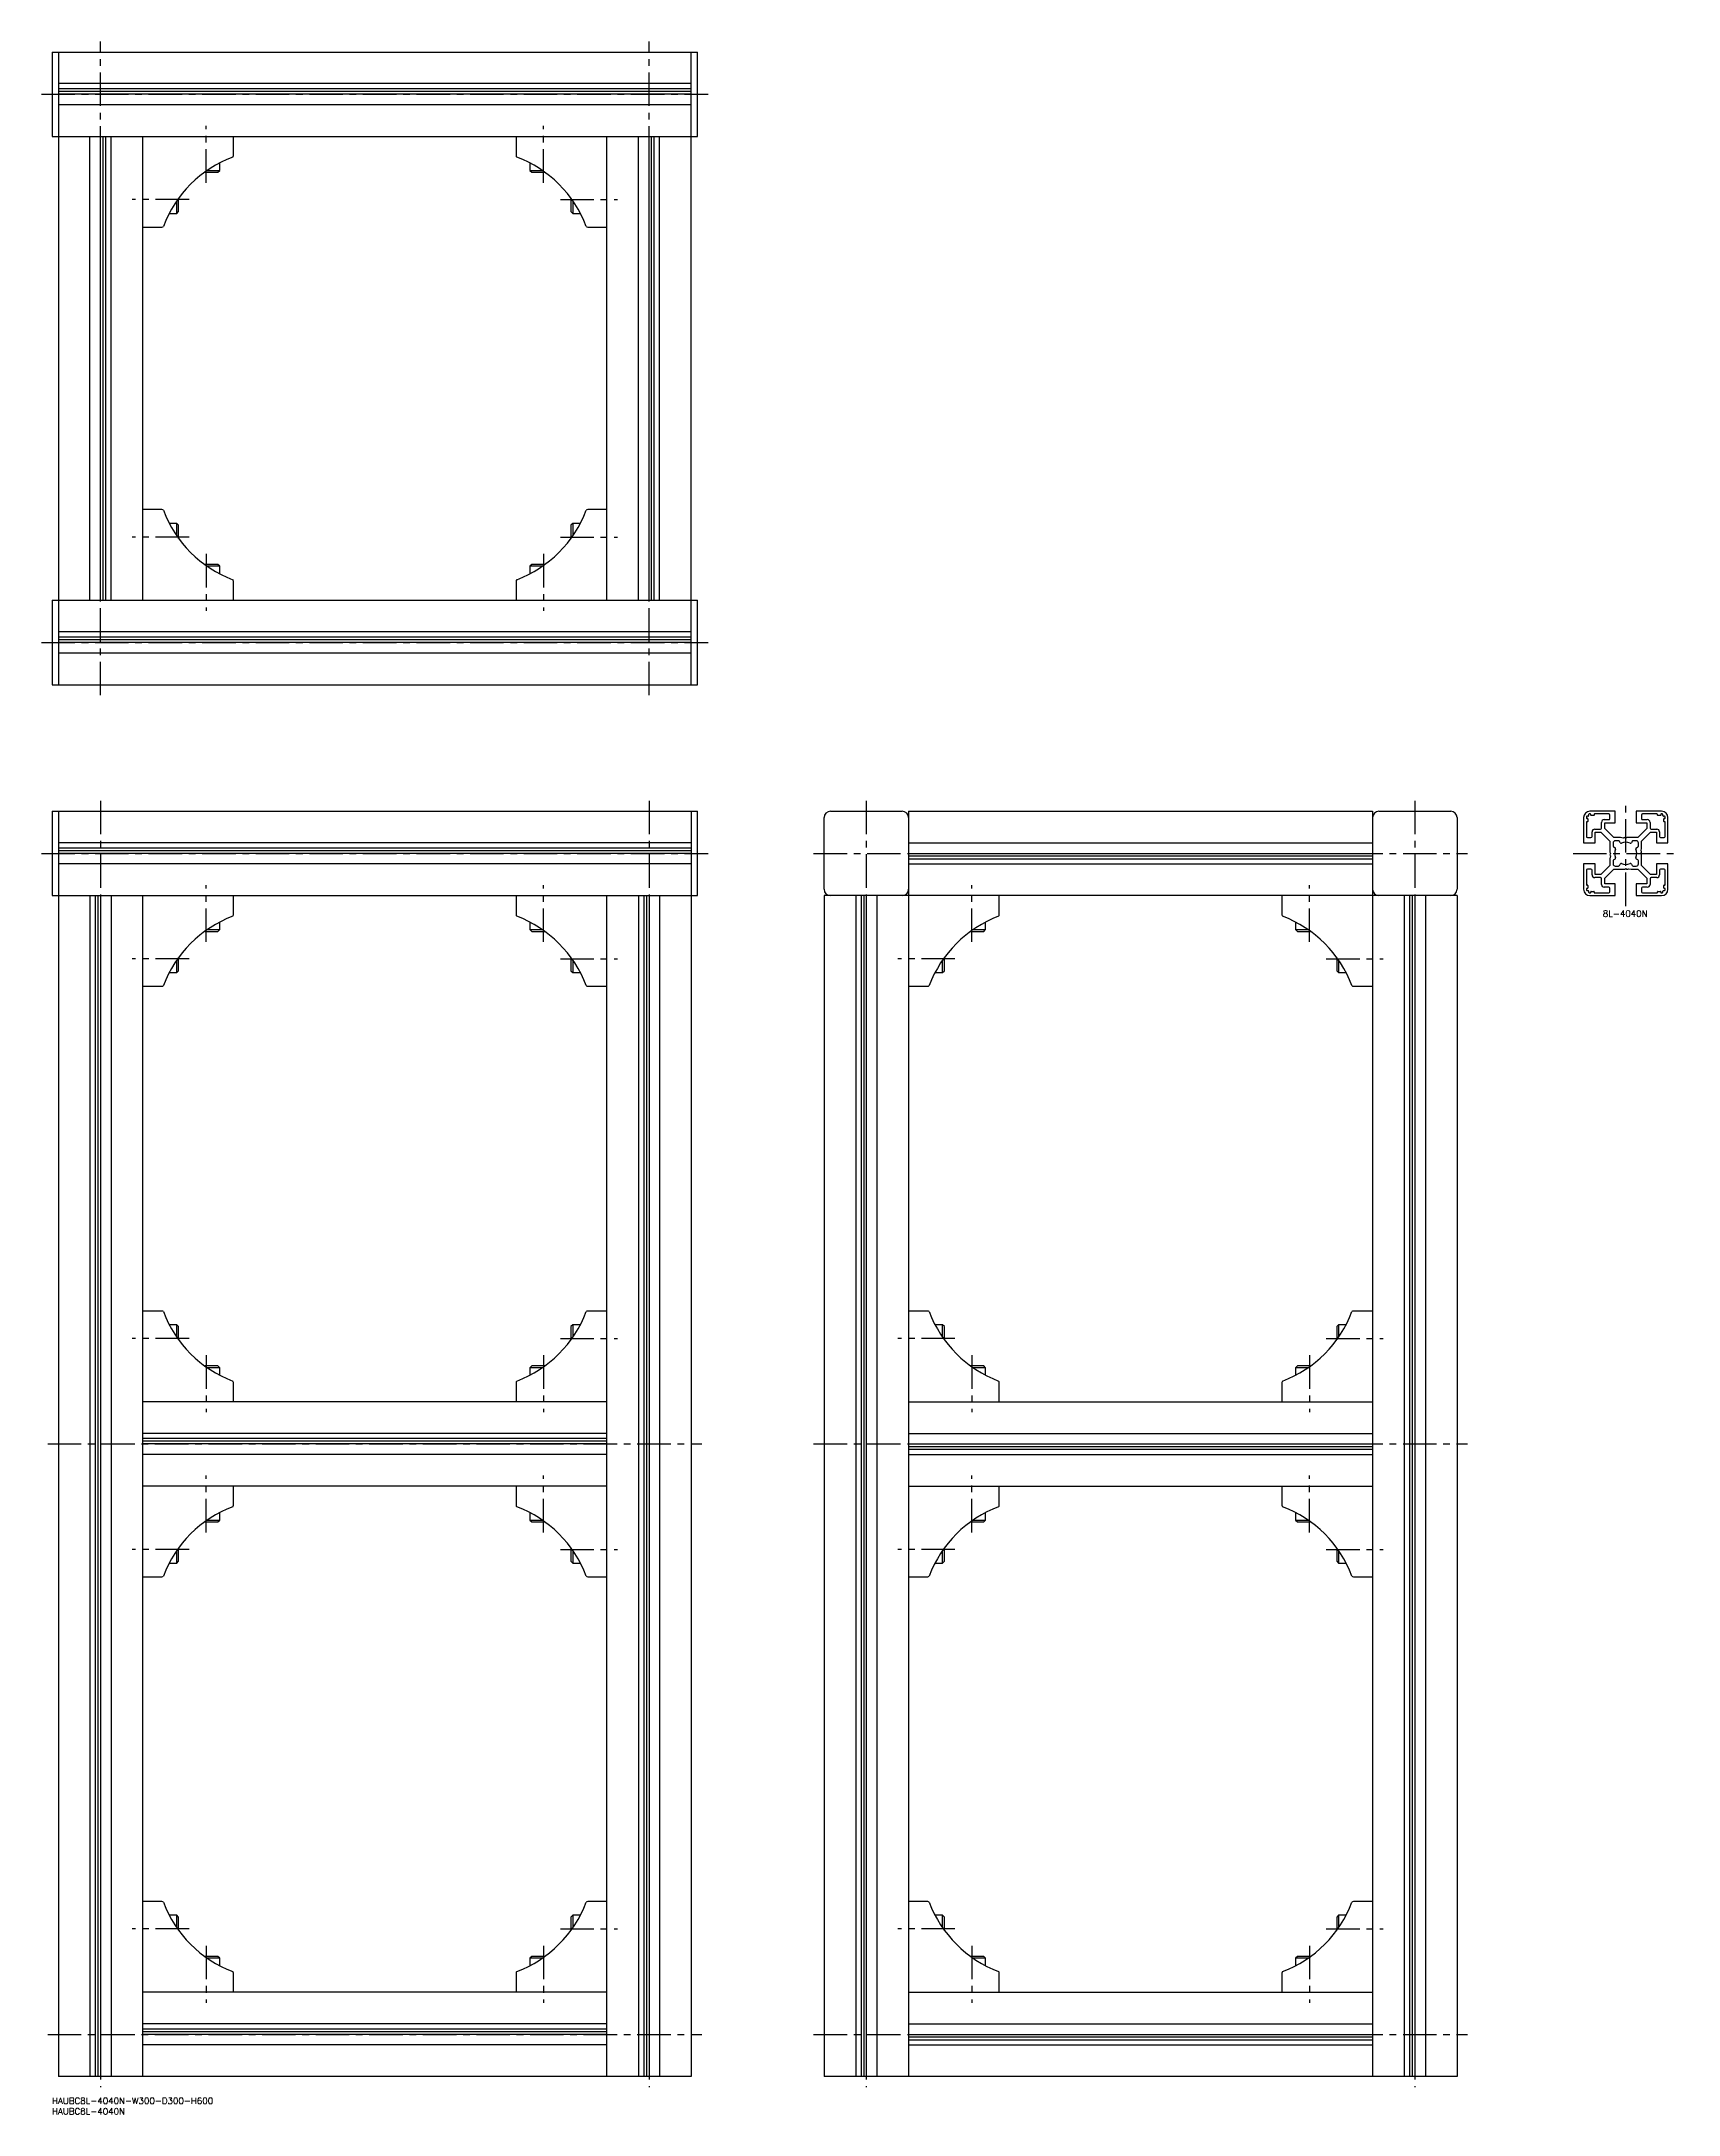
# Model space of a CAD drawing. Extents: x -5 to 771, y -8 to 975.
import ezdxf

# ---------------------------------------------------------------- set-up
doc = ezdxf.new("R2010")
doc.units = 0
doc.header["$LTSCALE"] = 0.5
doc.linetypes.add('CENTER', pattern=[50.8, 31.75, -6.35, 6.35, -6.35])
for name, color, linetype in [('MSM_CENTER', 1, 'CENTER'), ('MSM_CONTINUOUS', 7, 'CONTINUOUS'), ('MSM_PART_NUMBER', 7, 'CONTINUOUS')]:
    doc.layers.add(name, color=color, linetype=linetype)
doc.styles.get("Standard").update_dxf_attribs({"font": 'txt.shx', "height": 3, "bigfont": 'bigfont.shx'})

# ---------------------------------------------------------------- blocks, each defined once
blk = doc.blocks.new('*U8')
at = {"layer": 'MSM_PART_NUMBER'}
blk.add_text('HAUBC8L-4040N-W300-D300-H600', height=3, dxfattribs=at).set_placement((0, -3))
blk = doc.blocks.new('*U9')
at = {"layer": 'MSM_PART_NUMBER'}
blk.add_text('HAUBC8L-4040N', height=3, dxfattribs=at).set_placement((0, -8))
blk = doc.blocks.new('*U10')
at = {"layer": 'MSM_PART_NUMBER'}
blk.add_text('8L-4040N', height=3, dxfattribs=at).set_placement((735.12, 559.97))

msp = doc.modelspace()

# ---------------------------------------------------------------- linework, layer by layer
at = {"layer": 'MSM_CENTER'}
for p, q in [((23, 665), (23, 975)), ((283, 665), (283, 975)), ((-5, 950), (311, 950)), ((73, 908), (73, 935)), ((233, 908), (233, 935)), ((65, 900), (38, 900)), ((241, 900), (268, 900)), ((65, 740), (38, 740)), ((241, 740), (268, 740)), ((73, 732), (73, 705)), ((233, 732), (233, 705)), ((-5, 690), (311, 690)), ((23, 615), (23, 5)), ((283, 615), (283, 5)), ((386, 615), (386, 5)), ((646, 615), (646, 5)), ((746, 565), (746, 615)), ((-5, 590), (311, 590)), ((361, 590), (671, 590)), ((721, 590), (771, 590)), ((73, 548), (73, 575)), ((233, 548), (233, 575)), ((436, 548), (436, 575)), ((596, 548), (596, 575)), ((65, 540), (38, 540)), ((241, 540), (268, 540)), ((428, 540), (401, 540)), ((604, 540), (631, 540)), ((65, 360), (38, 360)), ((241, 360), (268, 360)), ((428, 360), (401, 360)), ((604, 360), (631, 360)), ((73, 352), (73, 325)), ((233, 352), (233, 325)), ((436, 352), (436, 325)), ((596, 352), (596, 325)), ((-2, 310), (308, 310)), ((361, 310), (671, 310)), ((73, 268), (73, 295)), ((233, 268), (233, 295)), ((436, 268), (436, 295)), ((596, 268), (596, 295)), ((65, 260), (38, 260)), ((241, 260), (268, 260)), ((428, 260), (401, 260)), ((604, 260), (631, 260)), ((65, 80), (38, 80)), ((241, 80), (268, 80)), ((428, 80), (401, 80)), ((604, 80), (631, 80)), ((73, 72), (73, 45)), ((233, 72), (233, 45)), ((436, 72), (436, 45)), ((596, 72), (596, 45)), ((-2, 30), (308, 30)), ((361, 30), (671, 30))]:
    msp.add_line(p, q, dxfattribs=at)
at = {"layer": 'MSM_CONTINUOUS'}
for p, q in [((0, 970), (306, 970)), ((0, 970), (0, 930)), ((3, 970), (3, 670)), ((303, 670), (303, 970)), ((306, 930), (306, 970)), ((303, 955), (3, 955)), ((303, 952.5), (3, 952.5)), ((303, 951.22), (3, 951.22)), ((303, 950), (3, 950)), ((303, 945), (3, 945)), ((0, 930), (306, 930)), ((18, 710), (18, 930)), ((23, 710), (23, 930)), ((24.22, 710), (24.22, 930)), ((25.5, 710), (25.5, 930)), ((28, 710), (28, 930)), ((43, 710), (43, 930)), ((86, 920.91), (86, 930)), ((220, 930), (220, 920.91)), ((263, 710), (263, 930)), ((278, 710), (278, 930)), ((283, 710), (283, 930)), ((284.22, 710), (284.22, 930)), ((285.5, 710), (285.5, 930)), ((288, 710), (288, 930)), ((79.5, 913.87), (79.5, 917.42)), ((226.5, 917.42), (226.5, 913.87)), ((72.39, 913), (78.63, 913)), ((73.61, 913.87), (79.5, 913.87)), ((78.63, 913), (79.5, 913.87)), ((226.5, 913.87), (227.37, 913)), ((226.5, 913.87), (232.39, 913.87)), ((227.37, 913), (233.61, 913)), ((59.13, 893.5), (59.13, 899.39)), ((60, 894.37), (60, 900.61)), ((246, 900.61), (246, 894.37)), ((246.87, 899.39), (246.87, 893.5)), ((43, 887), (52.09, 887)), ((55.58, 893.5), (59.13, 893.5)), ((59.13, 893.5), (60, 894.37)), ((246, 894.37), (246.87, 893.5)), ((246.87, 893.5), (250.42, 893.5)), ((253.91, 887), (263, 887)), ((52.09, 753), (43, 753)), ((263, 753), (253.91, 753)), ((59.13, 746.5), (55.58, 746.5)), ((60, 745.63), (59.13, 746.5)), ((59.13, 740.61), (59.13, 746.5)), ((60, 739.39), (60, 745.63)), ((246.87, 746.5), (246, 745.63)), ((246, 745.63), (246, 739.39)), ((250.42, 746.5), (246.87, 746.5)), ((246.87, 746.5), (246.87, 740.61)), ((78.63, 727), (72.39, 727)), ((79.5, 726.13), (73.61, 726.13)), ((79.5, 726.13), (78.63, 727)), ((79.5, 722.58), (79.5, 726.13)), ((86, 710), (86, 719.09)), ((220, 719.09), (220, 710)), ((227.37, 727), (226.5, 726.13)), ((226.5, 726.13), (226.5, 722.58)), ((232.39, 726.13), (226.5, 726.13)), ((233.61, 727), (227.37, 727)), ((0, 710), (306, 710)), ((0, 710), (0, 670)), ((306, 670), (306, 710)), ((303, 695), (3, 695)), ((303, 692.5), (3, 692.5)), ((303, 691.22), (3, 691.22)), ((303, 690), (3, 690)), ((303, 685), (3, 685)), ((0, 670), (306, 670)), ((0, 610), (306, 610)), ((0, 610), (0, 570)), ((3, 610), (3, 10)), ((303, 610), (303, 10)), ((306, 570), (306, 610)), ((369, 610), (403, 610)), ((406, 610), (406, 10)), ((406, 610), (626, 610)), ((626, 610), (626, 10)), ((629, 610), (663, 610)), ((741, 610), (729, 610)), ((741, 604.5), (741, 610)), ((763, 610), (751, 610)), ((751, 610), (751, 604.5)), ((366, 573), (366, 607)), ((666, 607), (666, 573)), ((726, 607), (726, 595)), ((727.3, 607.3), (727.3, 606.8)), ((727.3, 604.8), (727.3, 598)), ((727.5, 606.6), (727.8, 606.6)), ((727.8, 605), (727.5, 605)), ((728.1, 607.6), (727.6, 607.6)), ((728, 606.4), (728, 605.2)), ((728.4, 608.4), (728.4, 607.9)), ((729.2, 608.7), (728.7, 608.7)), ((729.4, 608.2), (729.4, 608.5)), ((730.8, 608), (729.6, 608)), ((730, 598), (730, 600.2)), ((731, 608.5), (731, 608.2)), ((738, 608.7), (731.2, 608.7)), ((731.3, 601.5), (734, 601.5)), ((731.5, 595), (731.5, 600)), ((731.5, 600), (734.23, 600)), ((734.23, 600), (738.5, 595.73)), ((734.5, 602), (734.5, 604.7)), ((735.8, 606), (738, 606)), ((736, 601.77), (736, 604.5)), ((736, 604.5), (741, 604.5)), ((740.27, 597.5), (736, 601.77)), ((738.5, 606.5), (738.5, 608.2)), ((751, 604.5), (756, 604.5)), ((756, 601.77), (751.73, 597.5)), ((753.5, 608.2), (753.5, 606.5)), ((753.5, 595.73), (757.77, 600)), ((760.8, 608.7), (754, 608.7)), ((754, 606), (756.2, 606)), ((756, 604.5), (756, 601.77)), ((757.5, 604.7), (757.5, 602)), ((757.77, 600), (760.5, 600)), ((758, 601.5), (760.7, 601.5)), ((760.5, 600), (760.5, 595)), ((761, 608.2), (761, 608.5)), ((762.4, 608), (761.2, 608)), ((762, 600.2), (762, 598)), ((762.6, 608.5), (762.6, 608.2)), ((763.3, 608.7), (762.8, 608.7)), ((763.6, 607.9), (763.6, 608.4)), ((764.4, 607.6), (763.9, 607.6)), ((764, 605.2), (764, 606.4)), ((764.2, 606.6), (764.5, 606.6)), ((764.5, 605), (764.2, 605)), ((764.7, 606.8), (764.7, 607.3)), ((764.7, 598), (764.7, 604.8)), ((766, 595), (766, 607)), ((303, 595), (3, 595)), ((303, 592.5), (3, 592.5)), ((303, 591.22), (3, 591.22)), ((303, 590), (3, 590)), ((406, 595), (626, 595)), ((406, 590), (626, 590)), ((726, 595), (731.5, 595)), ((727.8, 597.5), (729.5, 597.5)), ((738.5, 595.73), (738.5, 590.65)), ((738.57, 590.4), (738.8, 590)), ((738.8, 590), (738.57, 589.6)), ((740, 595), (740, 593.49)), ((743.5, 597.5), (740.27, 597.5)), ((740.27, 593.05), (740.94, 592.69)), ((742.51, 596), (741, 596)), ((743.31, 595.06), (742.95, 595.73)), ((744.78, 597.25), (743.5, 597.5)), ((745.1, 597.43), (744.78, 597.25)), ((746, 597.2), (745.6, 597.43)), ((746.4, 597.43), (746, 597.2)), ((751.73, 597.5), (746.65, 597.5)), ((749.05, 595.73), (748.69, 595.06)), ((751, 596), (749.49, 596)), ((751.06, 592.69), (751.73, 593.05)), ((752, 593.49), (752, 595)), ((753.2, 590), (753.43, 590.4)), ((753.43, 589.6), (753.2, 590)), ((753.25, 591.22), (753.5, 592.5)), ((753.43, 590.9), (753.25, 591.22)), ((753.5, 592.5), (753.5, 595.73)), ((760.5, 595), (766, 595)), ((762.5, 597.5), (764.2, 597.5)), ((303, 585), (3, 585)), ((406, 588.78), (626, 588.78)), ((406, 587.5), (626, 587.5)), ((406, 585), (626, 585)), ((731.5, 585), (726, 585)), ((726, 585), (726, 573)), ((727.3, 582), (727.3, 575.2)), ((729.5, 582.5), (727.8, 582.5)), ((730, 579.8), (730, 582)), ((731.5, 580), (731.5, 585)), ((734.23, 580), (731.5, 580)), ((738.5, 584.27), (734.23, 580)), ((736, 578.23), (740.27, 582.5)), ((738.75, 588.78), (738.5, 587.5)), ((738.5, 587.5), (738.5, 584.27)), ((738.57, 589.1), (738.75, 588.78)), ((740, 586.51), (740, 585)), ((740.94, 587.31), (740.27, 586.95)), ((740.27, 582.5), (745.35, 582.5)), ((741, 584), (742.51, 584)), ((742.95, 584.27), (743.31, 584.94)), ((745.6, 582.57), (746, 582.8)), ((746, 582.8), (746.4, 582.57)), ((746.9, 582.57), (747.22, 582.75)), ((747.22, 582.75), (748.5, 582.5)), ((748.5, 582.5), (751.73, 582.5)), ((748.69, 584.94), (749.05, 584.27)), ((749.49, 584), (751, 584)), ((751.73, 586.95), (751.06, 587.31)), ((751.73, 582.5), (756, 578.23)), ((752, 585), (752, 586.51)), ((753.5, 584.27), (753.5, 589.35)), ((757.77, 580), (753.5, 584.27)), ((760.5, 580), (757.77, 580)), ((766, 585), (760.5, 585)), ((760.5, 585), (760.5, 580)), ((762, 582), (762, 579.8)), ((764.2, 582.5), (762.5, 582.5)), ((764.7, 575.2), (764.7, 582)), ((766, 573), (766, 585)), ((727.3, 573.2), (727.3, 572.7)), ((727.5, 575), (727.8, 575)), ((727.8, 573.4), (727.5, 573.4)), ((727.6, 572.4), (728.1, 572.4)), ((728, 574.8), (728, 573.6)), ((728.4, 572.1), (728.4, 571.6)), ((728.7, 571.3), (729.2, 571.3)), ((729.4, 571.5), (729.4, 571.8)), ((729.6, 572), (730.8, 572)), ((731, 571.8), (731, 571.5)), ((731.2, 571.3), (738, 571.3)), ((734, 578.5), (731.3, 578.5)), ((734.5, 575.3), (734.5, 578)), ((738, 574), (735.8, 574)), ((736, 575.5), (736, 578.23)), ((741, 575.5), (736, 575.5)), ((738.5, 571.8), (738.5, 573.5)), ((741, 570), (741, 575.5)), ((756, 575.5), (751, 575.5)), ((751, 575.5), (751, 570)), ((753.5, 573.5), (753.5, 571.8)), ((756.2, 574), (754, 574)), ((754, 571.3), (760.8, 571.3)), ((756, 578.23), (756, 575.5)), ((757.5, 578), (757.5, 575.3)), ((760.7, 578.5), (758, 578.5)), ((761, 571.5), (761, 571.8)), ((761.2, 572), (762.4, 572)), ((762.6, 571.8), (762.6, 571.5)), ((762.8, 571.3), (763.3, 571.3)), ((763.6, 571.6), (763.6, 572.1)), ((763.9, 572.4), (764.4, 572.4)), ((764, 573.6), (764, 574.8)), ((764.2, 575), (764.5, 575)), ((764.5, 573.4), (764.2, 573.4)), ((764.7, 572.7), (764.7, 573.2)), ((0, 570), (306, 570)), ((18, 570), (18, 10)), ((20.5, 570), (20.5, 10)), ((21.78, 570), (21.78, 10)), ((23, 570), (23, 10)), ((28, 570), (28, 10)), ((43, 10), (43, 570)), ((86, 560.91), (86, 570)), ((220, 570), (220, 560.91)), ((263, 10), (263, 570)), ((278, 570), (278, 10)), ((280.5, 570), (280.5, 10)), ((281.78, 570), (281.78, 10)), ((283, 570), (283, 10)), ((288, 570), (288, 10)), ((666, 570), (366, 570)), ((366, 570), (366, 10)), ((381, 570), (381, 10)), ((383.5, 570), (383.5, 10)), ((384.78, 570), (384.78, 10)), ((386, 570), (386, 10)), ((391, 570), (391, 10)), ((449, 560.91), (449, 570)), ((583, 570), (583, 560.91)), ((641, 570), (641, 10)), ((643.5, 570), (643.5, 10)), ((644.78, 570), (644.78, 10)), ((646, 570), (646, 10)), ((651, 570), (651, 10)), ((666, 570), (666, 10)), ((729, 570), (741, 570)), ((751, 570), (763, 570)), ((72.39, 553), (78.63, 553)), ((73.61, 553.87), (79.5, 553.87)), ((78.63, 553), (79.5, 553.87)), ((79.5, 553.87), (79.5, 557.42)), ((226.5, 557.42), (226.5, 553.87)), ((226.5, 553.87), (227.37, 553)), ((226.5, 553.87), (232.39, 553.87)), ((227.37, 553), (233.61, 553)), ((435.39, 553), (441.63, 553)), ((436.61, 553.87), (442.5, 553.87)), ((441.63, 553), (442.5, 553.87)), ((442.5, 553.87), (442.5, 557.42)), ((589.5, 557.42), (589.5, 553.87)), ((589.5, 553.87), (590.37, 553)), ((589.5, 553.87), (595.39, 553.87)), ((590.37, 553), (596.61, 553)), ((55.58, 533.5), (59.13, 533.5)), ((59.13, 533.5), (59.13, 539.39)), ((59.13, 533.5), (60, 534.37)), ((60, 534.37), (60, 540.61)), ((246, 540.61), (246, 534.37)), ((246, 534.37), (246.87, 533.5)), ((246.87, 539.39), (246.87, 533.5)), ((246.87, 533.5), (250.42, 533.5)), ((418.58, 533.5), (422.13, 533.5)), ((422.13, 533.5), (422.13, 539.39)), ((422.13, 533.5), (423, 534.37)), ((423, 534.37), (423, 540.61)), ((609, 540.61), (609, 534.37)), ((609, 534.37), (609.87, 533.5)), ((609.87, 539.39), (609.87, 533.5)), ((609.87, 533.5), (613.42, 533.5)), ((43, 527), (52.09, 527)), ((253.91, 527), (263, 527)), ((406, 527), (415.09, 527)), ((616.91, 527), (626, 527)), ((52.09, 373), (43, 373)), ((59.13, 366.5), (55.58, 366.5)), ((60, 365.63), (59.13, 366.5)), ((59.13, 360.61), (59.13, 366.5)), ((60, 359.39), (60, 365.63)), ((246.87, 366.5), (246, 365.63)), ((246, 365.63), (246, 359.39)), ((250.42, 366.5), (246.87, 366.5)), ((246.87, 366.5), (246.87, 360.61)), ((263, 373), (253.91, 373)), ((415.09, 373), (406, 373)), ((422.13, 366.5), (418.58, 366.5)), ((423, 365.63), (422.13, 366.5)), ((422.13, 360.61), (422.13, 366.5)), ((423, 359.39), (423, 365.63)), ((609.87, 366.5), (609, 365.63)), ((609, 365.63), (609, 359.39)), ((613.42, 366.5), (609.87, 366.5)), ((609.87, 366.5), (609.87, 360.61)), ((626, 373), (616.91, 373)), ((78.63, 347), (72.39, 347)), ((79.5, 346.13), (73.61, 346.13)), ((79.5, 346.13), (78.63, 347)), ((79.5, 342.58), (79.5, 346.13)), ((227.37, 347), (226.5, 346.13)), ((226.5, 346.13), (226.5, 342.58)), ((232.39, 346.13), (226.5, 346.13)), ((233.61, 347), (227.37, 347)), ((441.63, 347), (435.39, 347)), ((442.5, 346.13), (436.61, 346.13)), ((442.5, 346.13), (441.63, 347)), ((442.5, 342.58), (442.5, 346.13)), ((590.37, 347), (589.5, 346.13)), ((589.5, 346.13), (589.5, 342.58)), ((595.39, 346.13), (589.5, 346.13)), ((596.61, 347), (590.37, 347)), ((86, 330), (86, 339.09)), ((220, 339.09), (220, 330)), ((449, 330), (449, 339.09)), ((583, 339.09), (583, 330)), ((263, 330), (43, 330)), ((406, 330), (626, 330)), ((263, 315), (43, 315)), ((406, 315), (626, 315)), ((263, 312.5), (43, 312.5)), ((263, 311.22), (43, 311.22)), ((263, 310), (43, 310)), ((263, 305), (43, 305)), ((406, 310), (626, 310)), ((406, 308.78), (626, 308.78)), ((406, 307.5), (626, 307.5)), ((406, 305), (626, 305)), ((263, 290), (43, 290)), ((86, 280.91), (86, 290)), ((220, 290), (220, 280.91)), ((406, 290), (626, 290)), ((449, 280.91), (449, 290)), ((583, 290), (583, 280.91)), ((79.5, 273.87), (79.5, 277.42)), ((226.5, 277.42), (226.5, 273.87)), ((442.5, 273.87), (442.5, 277.42)), ((589.5, 277.42), (589.5, 273.87)), ((72.39, 273), (78.63, 273)), ((73.61, 273.87), (79.5, 273.87)), ((78.63, 273), (79.5, 273.87)), ((226.5, 273.87), (227.37, 273)), ((226.5, 273.87), (232.39, 273.87)), ((227.37, 273), (233.61, 273)), ((435.39, 273), (441.63, 273)), ((436.61, 273.87), (442.5, 273.87)), ((441.63, 273), (442.5, 273.87)), ((589.5, 273.87), (590.37, 273)), ((589.5, 273.87), (595.39, 273.87)), ((590.37, 273), (596.61, 273)), ((59.13, 253.5), (59.13, 259.39)), ((60, 254.37), (60, 260.61)), ((246, 260.61), (246, 254.37)), ((246.87, 259.39), (246.87, 253.5)), ((422.13, 253.5), (422.13, 259.39)), ((423, 254.37), (423, 260.61)), ((609, 260.61), (609, 254.37)), ((609.87, 259.39), (609.87, 253.5)), ((43, 247), (52.09, 247)), ((55.58, 253.5), (59.13, 253.5)), ((59.13, 253.5), (60, 254.37)), ((246, 254.37), (246.87, 253.5)), ((246.87, 253.5), (250.42, 253.5)), ((253.91, 247), (263, 247)), ((406, 247), (415.09, 247)), ((418.58, 253.5), (422.13, 253.5)), ((422.13, 253.5), (423, 254.37)), ((609, 254.37), (609.87, 253.5)), ((609.87, 253.5), (613.42, 253.5)), ((616.91, 247), (626, 247)), ((52.09, 93), (43, 93)), ((263, 93), (253.91, 93)), ((415.09, 93), (406, 93)), ((626, 93), (616.91, 93)), ((59.13, 86.5), (55.58, 86.5)), ((60, 85.63), (59.13, 86.5)), ((59.13, 80.61), (59.13, 86.5)), ((60, 79.39), (60, 85.63)), ((246.87, 86.5), (246, 85.63)), ((246, 85.63), (246, 79.39)), ((250.42, 86.5), (246.87, 86.5)), ((246.87, 86.5), (246.87, 80.61)), ((422.13, 86.5), (418.58, 86.5)), ((423, 85.63), (422.13, 86.5)), ((422.13, 80.61), (422.13, 86.5)), ((423, 79.39), (423, 85.63)), ((609.87, 86.5), (609, 85.63)), ((609, 85.63), (609, 79.39)), ((613.42, 86.5), (609.87, 86.5)), ((609.87, 86.5), (609.87, 80.61)), ((78.63, 67), (72.39, 67)), ((79.5, 66.13), (73.61, 66.13)), ((79.5, 66.13), (78.63, 67)), ((79.5, 62.58), (79.5, 66.13)), ((86, 50), (86, 59.09)), ((220, 59.09), (220, 50)), ((227.37, 67), (226.5, 66.13)), ((226.5, 66.13), (226.5, 62.58)), ((232.39, 66.13), (226.5, 66.13)), ((233.61, 67), (227.37, 67)), ((441.63, 67), (435.39, 67)), ((442.5, 66.13), (436.61, 66.13)), ((442.5, 66.13), (441.63, 67)), ((442.5, 62.58), (442.5, 66.13)), ((449, 50), (449, 59.09)), ((583, 59.09), (583, 50)), ((590.37, 67), (589.5, 66.13)), ((589.5, 66.13), (589.5, 62.58)), ((595.39, 66.13), (589.5, 66.13)), ((596.61, 67), (590.37, 67)), ((263, 50), (43, 50)), ((406, 50), (626, 50)), ((263, 35), (43, 35)), ((263, 32.5), (43, 32.5)), ((263, 31.22), (43, 31.22)), ((263, 30), (43, 30)), ((406, 35), (626, 35)), ((406, 30), (626, 30)), ((263, 25), (43, 25)), ((406, 28.78), (626, 28.78)), ((406, 27.5), (626, 27.5)), ((406, 25), (626, 25)), ((303, 10), (3, 10)), ((666, 10), (366, 10))]:
    msp.add_line(p, q, dxfattribs=at)
for centre, radius, start, end in [((105.78, 867.22), 56.67, 110.7505, 159.2495), ((85, 920.91), 1, 315, 0), ((221, 920.91), 1, 180, 225), ((200.22, 867.22), 56.67, 20.7505, 69.2495), ((52.09, 888), 1, 270, 315), ((253.91, 888), 1, 225, 270), ((52.09, 752), 1, 45, 90), ((105.78, 772.78), 56.67, 200.7505, 249.2495), ((200.22, 772.78), 56.67, 290.7505, 339.2495), ((253.91, 752), 1, 90, 135), ((85, 719.09), 1, 0, 45), ((221, 719.09), 1, 135, 180), ((369, 607), 3, 90, 180), ((403, 607), 3, 0, 90), ((629, 607), 3, 90, 180), ((663, 607), 3, 0, 90), ((729, 607), 3, 90, 180), ((763, 607), 3, 0, 90), ((727.6, 607.3), 0.3, 90, 180), ((727.5, 606.8), 0.2, 180, 270), ((727.5, 604.8), 0.2, 90, 180), ((727.8, 606.4), 0.2, 0, 90), ((727.8, 605.2), 0.2, 270, 0), ((728.1, 607.9), 0.3, 270, 0), ((728.7, 608.4), 0.3, 90, 180), ((729.2, 608.5), 0.2, 0, 90), ((729.6, 608.2), 0.2, 180, 270), ((731.3, 600.2), 1.3, 90, 180), ((730.8, 608.2), 0.2, 270, 0), ((731.2, 608.5), 0.2, 90, 180), ((734, 602), 0.5, 270, 0), ((735.8, 604.7), 1.3, 90, 180), ((738, 608.2), 0.5, 0, 90), ((738, 606.5), 0.5, 270, 0), ((754, 608.2), 0.5, 90, 180), ((754, 606.5), 0.5, 180, 270), ((756.2, 604.7), 1.3, 0, 90), ((758, 602), 0.5, 180, 270), ((760.7, 600.2), 1.3, 0, 90), ((760.8, 608.5), 0.2, 0, 90), ((761.2, 608.2), 0.2, 180, 270), ((762.4, 608.2), 0.2, 270, 0), ((762.8, 608.5), 0.2, 90, 180), ((763.3, 608.4), 0.3, 0, 90), ((763.9, 607.9), 0.3, 180, 270), ((764.2, 606.4), 0.2, 90, 180), ((764.2, 605.2), 0.2, 180, 270), ((764.4, 607.3), 0.3, 0, 90), ((764.5, 606.8), 0.2, 270, 0), ((764.5, 604.8), 0.2, 0, 90), ((727.8, 598), 0.5, 180, 270), ((729.5, 598), 0.5, 270, 0), ((739, 590.65), 0.5, 180, 210), ((741, 595), 1, 90, 180), ((740.5, 593.49), 0.5, 180, 242), ((746, 590), 5.25, 156.98854, 203.01146), ((740.71, 592.25), 0.5, 336.98854, 62), ((742.51, 595.5), 0.5, 28, 90), ((743.75, 595.29), 0.5, 208, 293.01146), ((746, 590), 5.25, 66.98854, 113.01146), ((745.35, 597), 0.5, 60, 120), ((746.65, 597), 0.5, 90, 120), ((748.25, 595.29), 0.5, 246.98854, 332), ((749.49, 595.5), 0.5, 90, 152), ((751.29, 592.25), 0.5, 118, 203.01146), ((746, 590), 5.25, 336.98854, 23.01146), ((751, 595), 1, 0, 90), ((751.5, 593.49), 0.5, 298, 0), ((753, 590.65), 0.5, 330, 30), ((762.5, 598), 0.5, 180, 270), ((764.2, 598), 0.5, 270, 0), ((727.8, 582), 0.5, 90, 180), ((729.5, 582), 0.5, 0, 90), ((739, 589.35), 0.5, 150, 210), ((740.5, 586.51), 0.5, 118, 180), ((741, 585), 1, 180, 270), ((740.71, 587.75), 0.5, 298, 23.01146), ((742.51, 584.5), 0.5, 270, 332), ((743.75, 584.71), 0.5, 66.98854, 152), ((746, 590), 5.25, 246.98854, 293.01146), ((745.35, 583), 0.5, 270, 300), ((746.65, 583), 0.5, 240, 300), ((748.25, 584.71), 0.5, 28, 113.01146), ((749.49, 584.5), 0.5, 208, 270), ((751.29, 587.75), 0.5, 156.98854, 242), ((751, 585), 1, 270, 0), ((751.5, 586.51), 0.5, 0, 62), ((753, 589.35), 0.5, 0, 30), ((762.5, 582), 0.5, 90, 180), ((764.2, 582), 0.5, 0, 90), ((369, 573), 3, 180, 270), ((403, 573), 3, 270, 0), ((629, 573), 3, 180, 270), ((663, 573), 3, 270, 0), ((729, 573), 3, 180, 270), ((727.5, 575.2), 0.2, 180, 270), ((727.5, 573.2), 0.2, 90, 180), ((727.6, 572.7), 0.3, 180, 270), ((727.8, 574.8), 0.2, 0, 90), ((727.8, 573.6), 0.2, 270, 0), ((728.1, 572.1), 0.3, 0, 90), ((728.7, 571.6), 0.3, 180, 270), ((729.2, 571.5), 0.2, 270, 0), ((729.6, 571.8), 0.2, 90, 180), ((731.3, 579.8), 1.3, 180, 270), ((730.8, 571.8), 0.2, 0, 90), ((731.2, 571.5), 0.2, 180, 270), ((734, 578), 0.5, 0, 90), ((735.8, 575.3), 1.3, 180, 270), ((738, 573.5), 0.5, 0, 90), ((738, 571.8), 0.5, 270, 0), ((754, 573.5), 0.5, 90, 180), ((754, 571.8), 0.5, 180, 270), ((756.2, 575.3), 1.3, 270, 0), ((758, 578), 0.5, 90, 180), ((760.7, 579.8), 1.3, 270, 0), ((760.8, 571.5), 0.2, 270, 0), ((761.2, 571.8), 0.2, 90, 180), ((762.4, 571.8), 0.2, 0, 90), ((762.8, 571.5), 0.2, 180, 270), ((763, 573), 3, 270, 0), ((763.3, 571.6), 0.3, 270, 0), ((763.9, 572.1), 0.3, 90, 180), ((764.2, 574.8), 0.2, 90, 180), ((764.2, 573.6), 0.2, 180, 270), ((764.4, 572.7), 0.3, 270, 0), ((764.5, 575.2), 0.2, 270, 0), ((764.5, 573.2), 0.2, 0, 90), ((85, 560.91), 1, 315, 0), ((221, 560.91), 1, 180, 225), ((448, 560.91), 1, 315, 0), ((584, 560.91), 1, 180, 225), ((105.78, 507.22), 56.67, 110.7505, 159.2495), ((200.22, 507.22), 56.67, 20.7505, 69.2495), ((468.78, 507.22), 56.67, 110.7505, 159.2495), ((563.22, 507.22), 56.67, 20.7505, 69.2495), ((52.09, 528), 1, 270, 315), ((253.91, 528), 1, 225, 270), ((415.09, 528), 1, 270, 315), ((616.91, 528), 1, 225, 270), ((52.09, 372), 1, 45, 90), ((105.78, 392.78), 56.67, 200.7505, 249.2495), ((200.22, 392.78), 56.67, 290.7505, 339.2495), ((253.91, 372), 1, 90, 135), ((415.09, 372), 1, 45, 90), ((468.78, 392.78), 56.67, 200.7505, 249.2495), ((563.22, 392.78), 56.67, 290.7505, 339.2495), ((616.91, 372), 1, 90, 135), ((85, 339.09), 1, 0, 45), ((221, 339.09), 1, 135, 180), ((448, 339.09), 1, 0, 45), ((584, 339.09), 1, 135, 180), ((105.78, 227.22), 56.67, 110.7505, 159.2495), ((85, 280.91), 1, 315, 0), ((221, 280.91), 1, 180, 225), ((200.22, 227.22), 56.67, 20.7505, 69.2495), ((468.78, 227.22), 56.67, 110.7505, 159.2495), ((448, 280.91), 1, 315, 0), ((584, 280.91), 1, 180, 225), ((563.22, 227.22), 56.67, 20.7505, 69.2495), ((52.09, 248), 1, 270, 315), ((253.91, 248), 1, 225, 270), ((415.09, 248), 1, 270, 315), ((616.91, 248), 1, 225, 270), ((52.09, 92), 1, 45, 90), ((105.78, 112.78), 56.67, 200.7505, 249.2495), ((200.22, 112.78), 56.67, 290.7505, 339.2495), ((253.91, 92), 1, 90, 135), ((415.09, 92), 1, 45, 90), ((468.78, 112.78), 56.67, 200.7505, 249.2495), ((563.22, 112.78), 56.67, 290.7505, 339.2495), ((616.91, 92), 1, 90, 135), ((85, 59.09), 1, 0, 45), ((221, 59.09), 1, 135, 180), ((448, 59.09), 1, 0, 45), ((584, 59.09), 1, 135, 180)]:
    msp.add_arc(centre, radius, start, end, dxfattribs=at)

# ---------------------------------------------------------------- block references
for name in ['*U10', '*U8', '*U9']:
    msp.add_blockref(name, (0, 0), dxfattribs=at)

doc.saveas('drawing.dxf')
